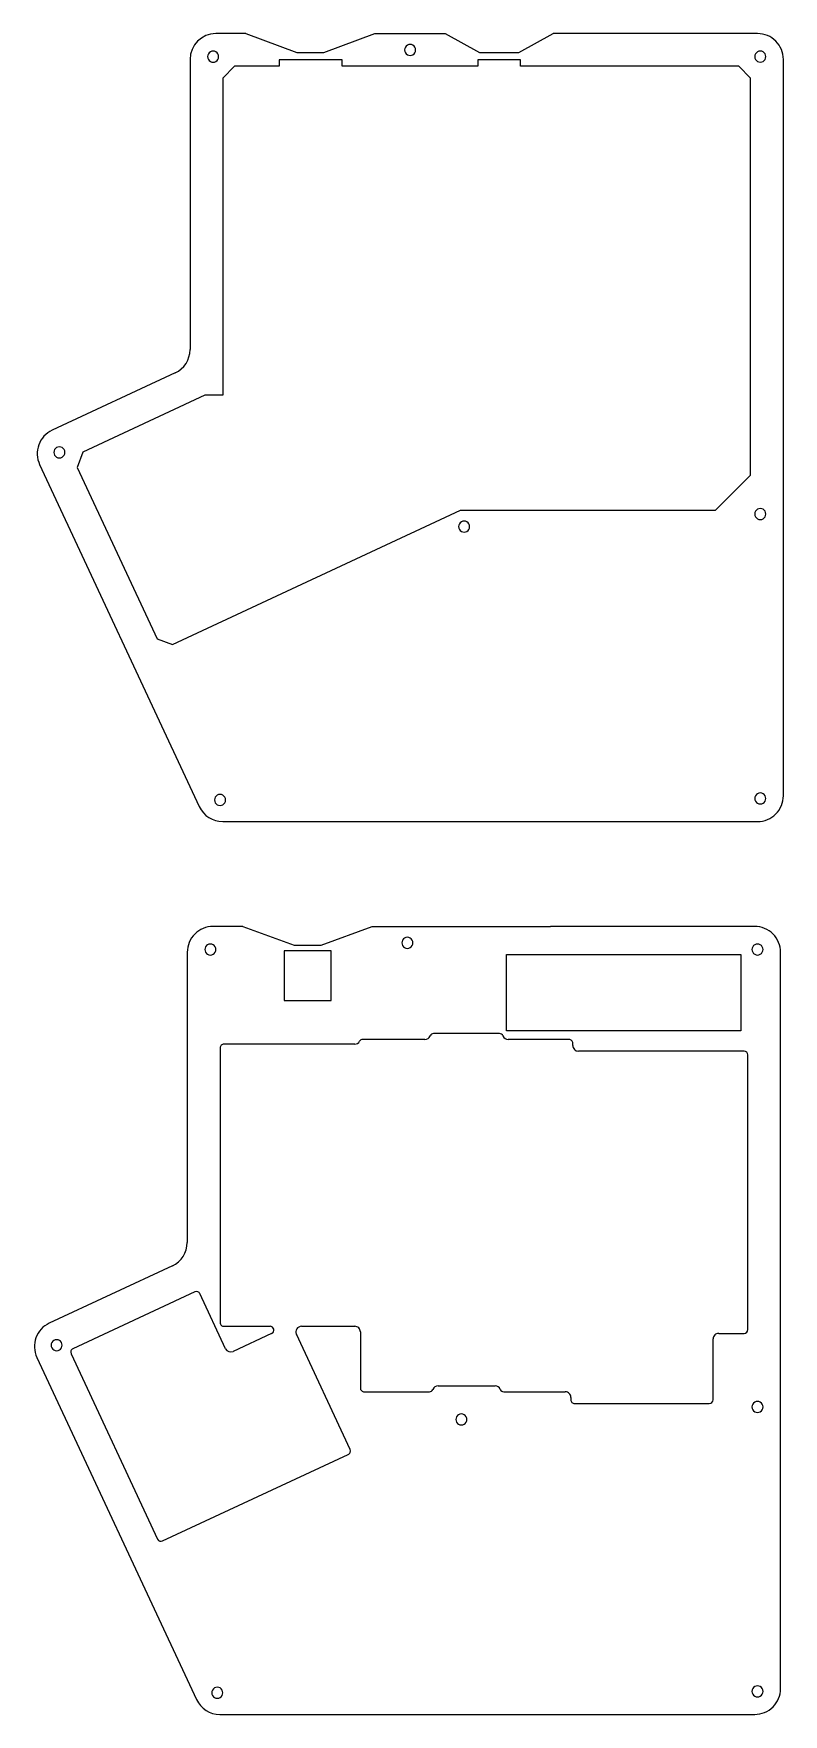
# Model space of a CAD drawing. Extents: x 2 to 155, y 9 to 352.
import ezdxf

# ---------------------------------------------------------------- set-up
doc = ezdxf.new("R2010")
doc.units = 0
doc.layers.add('Layer_1', color=7, linetype='CONTINUOUS')

msp = doc.modelspace()

# ---------------------------------------------------------------- linework, layer by layer
at = {"layer": 'Layer_1', "color": 1}
for points in [[(45.295913, 351.877783), (39.211165, 351.877783)], [(45.295913, 351.877783), (55.705689, 348.04302)], [(55.705689, 348.04302), (61.213229, 348.04302), (71.622997, 351.877783)], [(71.622997, 351.877783), (85.929517, 351.877858)], [(85.929517, 351.877858), (92.908387, 348.043091)], [(92.889337, 348.043091), (100.915297, 348.043091), (107.894167, 351.877858)], [(149.526255, 351.877783), (107.89404, 351.877783)], [(33.96117, 346.627783), (33.96117, 287.461266)], [(64.955502, 346.543783), (52.077708, 346.543783), (52.077708, 345.210285)], [(64.955502, 345.210285), (64.955502, 346.543783)], [(101.226705, 346.543783), (92.597055, 346.543783), (92.597055, 345.210285)], [(101.226705, 345.210285), (101.226705, 346.543783)], [(154.776255, 196.523926), (154.776255, 346.627783)], [(52.077708, 345.210285), (43.028963, 345.210285), (40.628665, 342.829036), (40.628665, 278.15429)], [(92.597055, 345.210285), (64.955502, 345.210285)], [(89.034705, 254.722844), (140.965005, 254.722844), (148.108755, 261.86659), (148.108755, 342.829036), (145.727505, 345.210285), (101.226705, 345.210285)], [(30.92976, 282.703077), (5.872103, 271.019521)], [(40.628665, 278.15429), (36.952017, 278.15429), (12.133698, 266.581462), (10.981173, 263.41726)], [(3.332573, 264.042625), (35.851385, 194.305194)], [(10.981173, 263.41726), (27.244142, 228.54054), (30.408345, 227.38992), (89.034705, 254.722844)], [(40.609503, 191.273926), (149.526255, 191.273926)], [(44.728958, 169.882094), (38.644208, 169.882094)], [(44.728958, 169.882094), (55.138733, 166.047328)], [(60.646283, 166.047328), (71.056058, 169.882094)], [(71.056058, 169.882094), (85.362607, 169.882094), (107.327092, 169.882094)], [(148.959307, 169.882094), (107.327092, 169.882094)], [(33.394208, 164.632092), (33.394208, 105.46557)], [(53.103465, 164.921743), (53.103465, 154.796742), (62.681557, 154.796742)], [(62.681557, 164.921743), (53.103465, 164.921743)], [(55.138733, 166.047328), (60.646283, 166.047328)], [(55.138733, 166.047328), (55.728457, 166.047328)], [(60.228465, 166.047328), (60.646283, 166.047328)], [(62.681557, 154.796742), (62.681557, 164.921743)], [(154.209307, 14.528138), (154.209307, 164.632092)], [(96.979223, 148.05086), (83.556683, 148.05086)], [(40.071202, 145.145735), (40.061678, 96.158588)], [(40.071202, 145.145735), (40.071202, 89.13873)], [(67.503202, 145.907735), (40.833203, 145.907735)], [(81.790703, 146.860235), (69.152985, 146.860235)], [(111.127702, 146.860235), (98.745202, 146.860235)], [(111.889703, 145.621985), (111.889703, 146.098235)], [(146.791807, 144.478985), (113.032703, 144.478985)], [(147.541807, 87.69798), (147.541807, 143.728985)], [(30.362797, 100.707375), (5.305125, 89.023785)], [(34.96371, 95.409068), (10.101878, 83.815808)], [(41.209425, 83.81814), (35.976353, 95.040495)], [(40.833203, 88.37673), (50.252752, 88.37673)], [(50.574788, 86.924123), (42.728385, 83.265285)], [(66.55665, 63.267953), (55.60647, 86.750678)], [(56.642378, 88.37673), (67.503202, 88.37673)], [(68.646203, 87.23373), (68.646203, 75.80373)], [(140.464703, 73.42248), (140.464703, 85.80498)], [(141.607703, 86.94798), (146.791808, 86.94798)], [(9.733305, 82.803165), (27.364725, 44.992447)], [(2.765595, 82.046865), (35.284425, 12.309413)], [(84.457703, 76.232355), (96.078203, 76.232355)], [(69.408202, 75.04173), (82.691723, 75.04173)], [(97.844183, 75.04173), (110.365703, 75.04173)], [(111.508702, 73.89873), (111.508702, 73.42248)], [(112.270702, 72.66048), (139.702702, 72.66048)], [(28.377368, 44.62389), (66.188078, 62.25531)], [(40.042545, 9.278138), (148.959307, 9.278138)]]:
    msp.add_lwpolyline(points, dxfattribs=at)
for points in [[(39.788838, 347.179876)], [(79.90128, 348.544035)], [(151.203345, 347.179876)], [(8.482386, 266.528205)], [(151.203345, 253.943879)], [(90.898845, 251.389096)], [(22.776274, 226.10436)], [(41.195508, 195.677889)], [(151.203345, 195.971851)], [(39.22188, 165.184185)], [(79.334332, 166.548344)], [(150.636397, 165.184185)], [(98.405235, 164.201829), (146.132265, 164.201829), (146.132265, 148.608781), (98.405235, 148.608781)], [(7.91541, 84.532448)], [(150.636397, 71.948123)], [(90.331927, 69.393262)], [(22.209308, 44.108587)], [(150.636397, 13.97607)], [(40.62855, 13.6821)]]:
    msp.add_lwpolyline(points, close=True, dxfattribs=at)
for points in [[(39.211165, 351.877783), (36.311672, 351.877781), (33.96117, 349.527277), (33.96117, 346.627784)], [(78.213404, 349.519397), (77.865137, 349.318146), (77.650815, 348.946268), (77.65128, 348.544035)], [(79.339155, 349.519397), (78.990888, 349.720647), (78.561671, 349.720647), (78.213404, 349.519397)], [(79.90128, 348.544035), (79.901744, 348.946268), (79.687422, 349.318146), (79.339155, 349.519397)], [(153.238565, 350.340094), (152.253999, 351.32466), (150.918641, 351.877783), (149.526255, 351.877783)], [(154.776255, 346.627783), (154.776255, 348.02017), (154.223131, 349.355528), (153.238565, 350.340094)], [(38.10088, 348.155481), (37.75257, 347.954165), (37.538271, 347.582179), (37.53884, 347.179876)], [(37.53884, 347.179876), (37.538271, 346.777574), (37.75257, 346.405588), (38.10088, 346.204272)], [(39.226798, 348.155481), (38.878488, 348.356796), (38.449189, 348.356796), (38.10088, 348.155481)], [(38.10088, 346.204272), (38.449189, 346.002957), (38.878488, 346.002957), (39.226798, 346.204272)], [(39.788838, 347.179876), (39.789407, 347.582179), (39.575108, 347.954165), (39.226798, 348.155481)], [(39.226798, 346.204272), (39.575108, 346.405588), (39.789407, 346.777574), (39.788838, 347.179876)], [(77.65128, 348.544035), (77.650815, 348.141802), (77.865137, 347.769924), (78.213404, 347.568673)], [(78.213404, 347.568673), (78.561671, 347.367423), (78.990888, 347.367423), (79.339155, 347.568673)], [(79.339155, 347.568673), (79.687422, 347.769924), (79.901744, 348.141802), (79.90128, 348.544035)], [(149.515845, 348.154155), (149.167768, 347.953193), (148.953345, 347.5818), (148.953345, 347.179876)], [(148.953345, 347.179876), (148.953345, 346.777953), (149.167768, 346.40656), (149.515845, 346.205598)], [(150.640845, 348.154155), (150.292768, 348.355117), (149.863921, 348.355117), (149.515845, 348.154155)], [(149.515845, 346.205598), (149.863921, 346.004636), (150.292768, 346.004636), (150.640845, 346.205598)], [(151.203345, 347.179876), (151.203345, 347.5818), (150.988921, 347.953193), (150.640845, 348.154155)], [(150.640845, 346.205598), (150.988921, 346.40656), (151.203345, 346.777953), (151.203345, 347.179876)], [(30.92976, 282.703077), (32.778997, 283.565317), (33.96117, 285.42089), (33.96117, 287.461266)], [(5.872103, 271.019521), (4.610135, 270.431103), (3.633607, 269.365462), (3.157351, 268.057036)], [(3.157351, 268.057036), (2.681095, 266.748609), (2.744124, 265.304579), (3.332573, 264.042625)], [(6.794886, 267.502484), (6.446809, 267.301522), (6.232386, 266.930129), (6.232386, 266.528205)], [(7.919886, 267.502484), (7.571809, 267.703445), (7.142962, 267.703445), (6.794886, 267.502484)], [(8.482386, 266.528205), (8.482386, 266.930129), (8.267962, 267.301522), (7.919886, 267.502484)], [(6.232386, 266.528205), (6.232386, 266.126281), (6.446809, 265.754888), (6.794886, 265.553926)], [(6.794886, 265.553926), (7.142962, 265.352965), (7.571809, 265.352965), (7.919886, 265.553926)], [(7.919886, 265.553926), (8.267962, 265.754888), (8.482386, 266.126281), (8.482386, 266.528205)], [(149.515845, 254.918158), (149.167768, 254.717196), (148.953345, 254.345803), (148.953345, 253.943879)], [(148.953345, 253.943879), (148.953345, 253.541955), (149.167768, 253.170563), (149.515845, 252.969601)], [(150.640845, 254.918158), (150.292768, 255.11912), (149.863921, 255.11912), (149.515845, 254.918158)], [(151.203345, 253.943879), (151.203345, 254.345803), (150.988921, 254.717196), (150.640845, 254.918158)], [(150.640845, 252.969601), (150.988921, 253.170563), (151.203345, 253.541955), (151.203345, 253.943879)], [(89.211345, 252.363375), (88.863268, 252.162413), (88.648845, 251.79102), (88.648845, 251.389096)], [(88.648845, 251.389096), (88.648845, 250.987173), (88.863268, 250.61578), (89.211345, 250.414818)], [(90.336345, 252.363375), (89.988268, 252.564337), (89.559421, 252.564337), (89.211345, 252.363375)], [(89.211345, 250.414818), (89.559421, 250.213856), (89.988268, 250.213856), (90.336345, 250.414818)], [(90.898845, 251.389096), (90.898845, 251.79102), (90.684421, 252.162413), (90.336345, 252.363375)], [(90.336345, 250.414818), (90.684421, 250.61578), (90.898845, 250.987173), (90.898845, 251.389096)], [(149.515845, 252.969601), (149.863921, 252.768639), (150.292768, 252.768639), (150.640845, 252.969601)], [(39.507632, 196.653251), (39.159365, 196.452), (38.945043, 196.080122), (38.945508, 195.677889)], [(38.945508, 195.677889), (38.945043, 195.275656), (39.159365, 194.903778), (39.507632, 194.702527)], [(40.633383, 196.653251), (40.285116, 196.854501), (39.855899, 196.854501), (39.507632, 196.653251)], [(41.195508, 195.677889), (41.195972, 196.080122), (40.98165, 196.452), (40.633383, 196.653251)], [(40.633383, 194.702527), (40.98165, 194.903778), (41.195972, 195.275656), (41.195508, 195.677889)], [(149.515845, 196.94613), (149.167768, 196.745168), (148.953345, 196.373775), (148.953345, 195.971851)], [(148.953345, 195.971851), (148.953345, 195.569928), (149.167768, 195.198535), (149.515845, 194.997573)], [(150.640845, 196.94613), (150.292768, 197.147092), (149.863921, 197.147092), (149.515845, 196.94613)], [(151.203345, 195.971851), (151.203345, 196.373775), (150.988921, 196.745168), (150.640845, 196.94613)], [(150.640845, 194.997573), (150.988921, 195.198535), (151.203345, 195.569928), (151.203345, 195.971851)], [(153.238565, 192.811616), (154.223131, 193.796182), (154.776255, 195.13154), (154.776255, 196.523926)], [(35.851385, 194.305194), (36.713655, 192.456036), (38.569185, 191.273928), (40.609503, 191.273926)], [(39.507632, 194.702527), (39.855899, 194.501277), (40.285116, 194.501277), (40.633383, 194.702527)], [(149.515845, 194.997573), (149.863921, 194.796611), (150.292768, 194.796611), (150.640845, 194.997573)], [(149.526255, 191.273926), (150.918641, 191.273926), (152.253999, 191.82705), (153.238565, 192.811616)], [(34.931896, 168.344404), (33.94733, 167.359838), (33.394207, 166.024479), (33.394208, 164.632092)], [(38.644208, 169.882094), (37.251821, 169.882094), (35.916462, 169.328971), (34.931896, 168.344404)], [(152.671619, 168.344404), (151.687053, 169.328971), (150.351694, 169.882094), (148.959307, 169.882094)], [(154.209307, 164.632092), (154.209308, 166.024479), (153.656185, 167.359838), (152.671619, 168.344404)], [(37.53438, 166.158464), (37.186304, 165.957502), (36.97188, 165.586109), (36.97188, 165.184185)], [(36.97188, 165.184185), (36.97188, 164.782261), (37.186304, 164.410868), (37.53438, 164.209906)], [(38.65938, 166.158464), (38.311304, 166.359425), (37.882456, 166.359425), (37.53438, 166.158464)], [(39.22188, 165.184185), (39.22188, 165.586109), (39.007456, 165.957502), (38.65938, 166.158464)], [(38.65938, 164.209906), (39.007456, 164.410868), (39.22188, 164.782261), (39.22188, 165.184185)], [(77.646832, 167.522622), (77.298756, 167.32166), (77.084332, 166.950267), (77.084332, 166.548344)], [(77.084332, 166.548344), (77.084332, 166.14642), (77.298756, 165.775027), (77.646832, 165.574065)], [(78.771832, 167.522622), (78.423756, 167.723584), (77.994909, 167.723584), (77.646832, 167.522622)], [(77.646832, 165.574065), (77.994909, 165.373103), (78.423756, 165.373103), (78.771832, 165.574065)], [(79.334332, 166.548344), (79.334332, 166.950267), (79.119909, 167.32166), (78.771832, 167.522622)], [(78.771832, 165.574065), (79.119909, 165.775027), (79.334332, 166.14642), (79.334332, 166.548344)], [(148.948897, 166.158464), (148.600821, 165.957502), (148.386397, 165.586109), (148.386397, 165.184185)], [(148.386397, 165.184185), (148.386397, 164.782261), (148.600821, 164.410868), (148.948897, 164.209906)], [(150.073897, 166.158464), (149.725821, 166.359425), (149.296974, 166.359425), (148.948897, 166.158464)], [(150.636397, 165.184185), (150.636397, 165.586109), (150.421974, 165.957502), (150.073897, 166.158464)], [(150.073897, 164.209906), (150.421974, 164.410868), (150.636397, 164.782261), (150.636397, 165.184185)], [(37.53438, 164.209906), (37.882456, 164.008945), (38.311304, 164.008945), (38.65938, 164.209906)], [(148.948897, 164.209906), (149.296974, 164.008945), (149.725821, 164.008945), (150.073897, 164.209906)], [(81.790703, 146.860235), (82.25646, 146.860234), (82.675636, 147.142841), (82.850295, 147.57461)], [(83.556683, 148.05086), (83.24618, 148.050858), (82.966733, 147.862454), (82.850295, 147.57461)], [(97.68561, 147.57461), (97.569172, 147.862454), (97.289725, 148.050858), (96.979222, 148.05086)], [(97.68561, 147.57461), (97.860269, 147.142841), (98.279445, 146.860234), (98.745202, 146.860235)], [(40.294387, 145.684551), (40.151484, 145.541648), (40.071203, 145.34783), (40.071203, 145.145735)], [(40.833203, 145.907735), (40.631108, 145.907735), (40.43729, 145.827453), (40.294387, 145.684551)], [(67.503202, 145.907735), (67.911559, 145.907733), (68.288897, 146.125588), (68.493075, 146.479235)], [(69.152985, 146.860235), (68.880749, 146.860235), (68.629193, 146.714998), (68.493075, 146.479235)], [(111.666518, 146.637051), (111.523615, 146.779953), (111.329797, 146.860235), (111.127703, 146.860235)], [(111.889703, 146.098235), (111.889703, 146.30033), (111.809421, 146.494148), (111.666518, 146.637051)], [(111.889703, 145.621985), (111.889703, 145.318843), (112.010125, 145.028116), (112.224479, 144.813762)], [(112.224479, 144.813762), (112.438834, 144.599408), (112.72956, 144.478985), (113.032703, 144.478985)], [(147.322138, 144.259315), (147.181486, 144.399967), (146.99072, 144.478985), (146.791807, 144.478985)], [(147.541807, 143.728984), (147.541808, 143.927897), (147.46279, 144.118663), (147.322138, 144.259315)], [(30.362797, 100.707375), (32.212037, 101.569616), (33.39421, 103.425192), (33.394207, 105.46557)], [(35.546365, 95.434507), (35.356458, 95.503627), (35.14687, 95.494477), (34.96371, 95.409068)], [(35.976353, 95.040495), (35.890944, 95.223656), (35.736273, 95.365386), (35.546365, 95.434507)], [(40.071203, 89.13873), (40.071203, 88.936635), (40.151484, 88.742817), (40.294387, 88.599915)], [(2.590362, 86.06129), (2.114106, 84.752858), (2.177139, 83.308822), (2.765595, 82.046865)], [(5.305125, 89.023785), (4.043151, 88.435366), (3.066619, 87.369722), (2.590362, 86.06129)], [(7.35291, 85.506726), (7.004834, 85.707688), (6.575986, 85.707688), (6.22791, 85.506726)], [(40.294387, 88.599915), (40.43729, 88.457012), (40.631108, 88.37673), (40.833203, 88.37673)], [(50.996692, 87.779657), (50.91936, 88.12848), (50.610045, 88.376731), (50.252753, 88.37673)], [(50.574788, 86.924123), (50.898605, 87.07512), (51.074024, 87.430833), (50.996692, 87.779657)], [(55.678383, 87.847863), (55.468521, 87.518444), (55.441401, 87.10467), (55.60647, 86.750678)], [(56.642378, 88.37673), (56.25179, 88.376729), (55.888245, 88.177281), (55.678383, 87.847863)], [(68.311426, 88.041953), (68.097071, 88.256307), (67.806345, 88.37673), (67.503202, 88.37673)], [(68.646203, 87.23373), (68.646203, 87.536872), (68.52578, 87.827599), (68.311426, 88.041953)], [(140.799479, 86.613203), (140.585125, 86.398849), (140.464703, 86.108122), (140.464703, 85.80498)], [(141.607703, 86.94798), (141.30456, 86.94798), (141.013834, 86.827557), (140.799479, 86.613203)], [(146.791807, 86.94798), (147.206021, 86.94798), (147.541807, 87.283766), (147.541807, 87.69798)], [(6.22791, 85.506726), (5.879834, 85.305764), (5.66541, 84.934371), (5.66541, 84.532448)], [(5.66541, 84.532448), (5.66541, 84.130524), (5.879834, 83.759131), (6.22791, 83.558169)], [(6.22791, 83.558169), (6.575986, 83.357207), (7.004834, 83.357207), (7.35291, 83.558169)], [(7.91541, 84.532448), (7.91541, 84.934371), (7.700986, 85.305764), (7.35291, 85.506726)], [(7.35291, 83.558169), (7.700986, 83.759131), (7.91541, 84.130524), (7.91541, 84.532448)], [(9.707866, 83.38582), (9.638745, 83.195913), (9.647896, 82.986325), (9.733305, 82.803165)], [(10.101878, 83.815808), (9.918717, 83.730399), (9.776987, 83.575728), (9.707866, 83.38582)], [(41.209425, 83.81814), (41.476208, 83.246025), (42.156269, 82.998504), (42.728385, 83.265285)], [(68.646203, 75.80373), (68.646203, 75.601635), (68.726484, 75.407817), (68.869387, 75.264915)], [(82.691723, 75.04173), (83.002225, 75.041732), (83.281672, 75.230136), (83.39811, 75.51798)], [(84.457703, 76.232355), (83.991945, 76.232356), (83.572769, 75.949749), (83.39811, 75.51798)], [(97.137795, 75.51798), (96.963136, 75.949749), (96.54396, 76.232356), (96.078203, 76.232355)], [(97.137795, 75.51798), (97.254233, 75.230136), (97.53368, 75.041732), (97.844183, 75.04173)], [(68.869387, 75.264915), (69.01229, 75.122012), (69.206108, 75.04173), (69.408202, 75.04173)], [(111.173926, 74.706953), (110.959571, 74.921307), (110.668845, 75.04173), (110.365702, 75.04173)], [(111.508702, 73.89873), (111.508702, 74.201872), (111.38828, 74.492599), (111.173926, 74.706953)], [(111.508702, 73.42248), (111.508702, 73.220385), (111.588984, 73.026567), (111.731887, 72.883665)], [(111.731887, 72.883665), (111.87479, 72.740762), (112.068608, 72.66048), (112.270703, 72.66048)], [(139.702703, 72.66048), (140.123543, 72.66048), (140.464702, 73.001639), (140.464702, 73.42248)], [(148.948897, 72.922401), (148.600821, 72.721439), (148.386397, 72.350046), (148.386397, 71.948123)], [(148.386397, 71.948123), (148.386397, 71.546199), (148.600821, 71.174806), (148.948897, 70.973844)], [(150.073897, 72.922401), (149.725821, 73.123363), (149.296974, 73.123363), (148.948897, 72.922401)], [(150.636397, 71.948123), (150.636397, 72.350046), (150.421974, 72.721439), (150.073897, 72.922401)], [(150.073897, 70.973844), (150.421974, 71.174806), (150.636397, 71.546199), (150.636397, 71.948123)], [(88.643601, 70.369937), (88.295104, 70.168336), (88.080906, 69.79587), (88.081935, 69.393262)], [(88.081935, 69.393262), (88.080906, 68.990655), (88.295104, 68.618189), (88.643601, 68.416588)], [(89.770261, 70.369937), (89.421763, 70.571538), (88.992099, 70.571538), (88.643601, 70.369937)], [(90.331927, 69.393262), (90.332957, 69.79587), (90.118759, 70.168336), (89.770261, 70.369937)], [(89.770261, 68.416588), (90.118759, 68.618189), (90.332957, 68.990655), (90.331927, 69.393262)], [(148.948897, 70.973844), (149.296974, 70.772882), (149.725821, 70.772882), (150.073897, 70.973844)], [(88.643601, 68.416588), (88.992099, 68.214987), (89.421763, 68.214987), (89.770261, 68.416588)], [(66.188078, 62.25531), (66.371238, 62.340719), (66.512968, 62.49539), (66.582089, 62.685297)], [(66.582089, 62.685297), (66.65121, 62.875205), (66.642059, 63.084792), (66.55665, 63.267953)], [(27.364725, 44.992447), (27.542585, 44.611041), (27.99596, 44.446033), (28.377368, 44.62389)], [(38.940675, 14.657462), (38.592408, 14.456211), (38.378086, 14.084333), (38.37855, 13.6821)], [(40.066425, 14.657462), (39.718158, 14.858712), (39.288942, 14.858712), (38.940675, 14.657462)], [(40.62855, 13.6821), (40.629014, 14.084333), (40.414692, 14.456211), (40.066425, 14.657462)], [(148.948897, 14.950349), (148.600821, 14.749387), (148.386397, 14.377994), (148.386397, 13.97607)], [(148.386397, 13.97607), (148.386397, 13.574146), (148.600821, 13.202753), (148.948897, 13.001791)], [(150.073897, 14.950349), (149.725821, 15.15131), (149.296974, 15.15131), (148.948897, 14.950349)], [(150.636397, 13.97607), (150.636397, 14.377994), (150.421974, 14.749387), (150.073897, 14.950349)], [(150.073897, 13.001791), (150.421974, 13.202753), (150.636397, 13.574146), (150.636397, 13.97607)], [(152.671618, 10.815827), (153.656184, 11.800393), (154.209307, 13.135751), (154.209307, 14.528138)], [(35.284425, 12.309413), (36.146693, 10.460251), (38.002225, 9.27814), (40.042545, 9.278138)], [(38.37855, 13.6821), (38.378086, 13.279867), (38.592408, 12.907989), (38.940675, 12.706738)], [(38.940675, 12.706738), (39.288942, 12.505488), (39.718158, 12.505488), (40.066425, 12.706738)], [(40.066425, 12.706738), (40.414692, 12.907989), (40.629014, 13.279867), (40.62855, 13.6821)], [(148.948897, 13.001791), (149.296974, 12.80083), (149.725821, 12.80083), (150.073897, 13.001791)], [(148.959307, 9.278138), (150.351694, 9.278138), (151.687052, 9.831261), (152.671618, 10.815827)]]:
    msp.add_open_spline(points, degree=3, dxfattribs=at)

doc.saveas('drawing.dxf')
